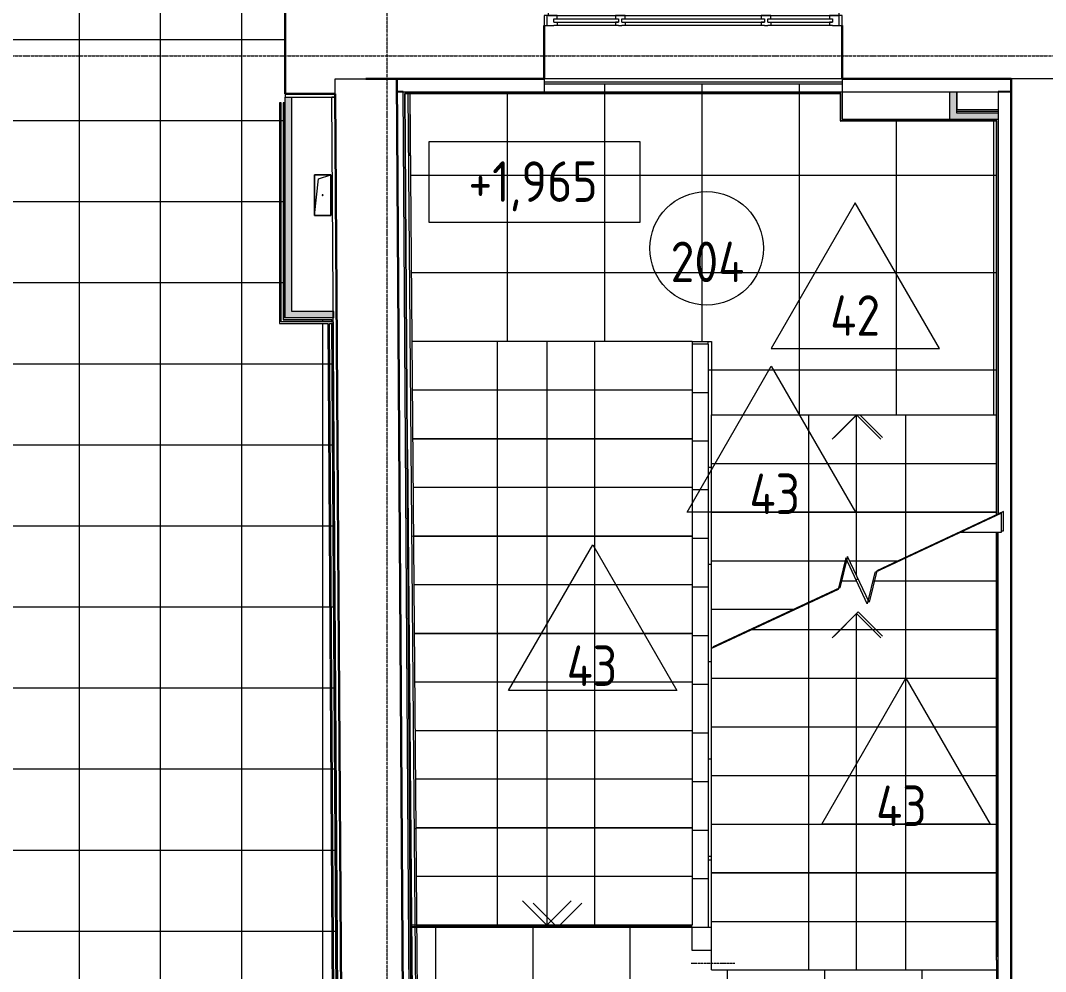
# Model space of a CAD drawing. Header units: millimetres. Extents: x -10915 to 60194, y -32941 to 46712.
# Drawn here: x 738 to 7061, y 14596 to 20463 of the extents above; entities that cross this region are included whole.
import ezdxf

# ---------------------------------------------------------------- set-up
doc = ezdxf.new("R2010")
doc.units = ezdxf.units.MM
doc.linetypes.add('ADSK_Линия сетки', pattern=[25, 20, -2.5, 0, -2.5])
doc.linetypes.add('ADSK_Штрихпунктирная 2 точки_ш15 п1_5 п1_5 п1_5', pattern=[19.5, 15, -1.5, 0, -1.5, 0, -1.5])
for name, color, linetype, lineweight in [('_ Окна', 7, 'Continuous', 9), ('Аннотация', 7, 'Continuous', 9), ('Лестницы', 7, 'Continuous', 9), ('Марки', 7, 'Continuous', 20), ('Марки помещений', 7, 'Continuous', 20), ('Обобщенные модели', 7, 'Continuous', 18), ('Окна', 7, 'Continuous', 9), ('Оси', 7, 'Continuous', 9), ('Отметки', 7, 'Continuous', 9), ('Перекрытие', 7, 'Continuous', 18), ('Перекрытие штриховка', 7, 'Continuous', 18), ('Стены внутренние', 7, 'Continuous', 18), ('Стены наружные', 7, 'Continuous', 18), ('Стены несущие', 7, 'Continuous', 30), ('Стены отделка', 7, 'Continuous', 30), ('Стены штриховка', 7, 'Continuous', 9), ('Стрелки вверх', 7, 'Continuous', 18)]:
    doc.layers.add(name, color=color, linetype=linetype, lineweight=lineweight)
doc.layers.add('Линии', color=7, linetype='Continuous', lineweight=9, true_color=0x00a600)
doc.styles.add('GOST Common_1', font='GOST_Common.ttf', dxfattribs={"width": 0.9, "height": 250})
doc.styles.add('GOST Common_2', font='GOST_Common.ttf', dxfattribs={"width": 0.9, "height": 250})
pattern_1 = [(180, (5000, 14605.24), (-7e-14, -600), []), (270, (5000, 14605.24), (600, 4e-14), [])]
pattern_2 = [(0, (4880.8, 18481.54), (0, 600), []), (90, (4880.8, 18481.54), (-600, 4e-14), [])]
pattern_3 = [(180, (5000, 14430.24), (-7e-14, -600), []), (270, (5000, 14430.24), (600, 4e-14), [])]

# ---------------------------------------------------------------- blocks, each defined once
blk = doc.blocks.new('окно трехпол с фрамугой - 1840х2380 и 2390 _h___нов_ ОК-38-4571214-План полов 2-го этажа')
at = {"layer": '_ Окна', "lineweight": 18}
for p, q in [((-840, 135), (-920, 135)), ((-920, 135), (-920, 75)), ((-840, 115), (-840, 135)), ((-420, 135), (-480, 135)), ((-480, 135), (-480, 115)), ((-420, 115), (-420, 135)), ((480, 135), (420, 135)), ((420, 135), (420, 115)), ((480, 115), (480, 135)), ((840, 135), (840, 115)), ((920, 135), (840, 135)), ((920, 75), (920, 135)), ((-920, 75), (-860, 75)), ((-860, 95), (-860, 115)), ((-860, 115), (-840, 115)), ((-860, 95), (-840, 95)), ((-840, 75), (-860, 75)), ((-840, 95), (-840, 75)), ((-480, 115), (-460, 115)), ((-480, 95), (-480, 75)), ((-460, 95), (-480, 95)), ((-460, 75), (-480, 75)), ((-460, 115), (-460, 95)), ((-460, 75), (-440, 75)), ((-440, 95), (-440, 115)), ((-440, 115), (-420, 115)), ((-440, 95), (-420, 95)), ((-420, 75), (-440, 75)), ((-420, 95), (-420, 75)), ((420, 115), (440, 115)), ((420, 95), (420, 75)), ((440, 95), (420, 95)), ((440, 75), (420, 75)), ((440, 115), (440, 95)), ((440, 75), (460, 75)), ((460, 95), (460, 115)), ((460, 115), (480, 115)), ((460, 95), (480, 95)), ((480, 75), (460, 75)), ((480, 95), (480, 75)), ((840, 115), (860, 115)), ((840, 95), (840, 75)), ((860, 95), (840, 95)), ((860, 75), (840, 75)), ((860, 115), (860, 95)), ((860, 75), (920, 75))]:
    blk.add_line(p, q, dxfattribs=at)
at = {"layer": '_ Окна'}
for p, q in [((-900, 75), (-900, 135)), ((900, 75), (900, 135)), ((-860, 95), (-460, 95)), ((-840, 115), (-480, 115)), ((-440, 95), (440, 95)), ((-420, 115), (420, 115)), ((460, 95), (860, 95)), ((480, 115), (840, 115))]:
    blk.add_line(p, q, dxfattribs=at)
at = {"layer": 'Окна'}
for p, q in [((900, 475), (-895, 475)), ((-895, 475), (-895, 135)), ((900, 135), (900, 475)), ((-895, 135), (900, 135)), ((-480, 75), (-840, 75)), ((420, 75), (-420, 75)), ((840, 75), (480, 75))]:
    blk.add_line(p, q, dxfattribs=at)
blk = doc.blocks.new('GM_Отверстие прямоугольное _в плите_ - Отверстие-3906246-План полов 2-го этажа')
at = {"layer": 'Обобщенные модели'}
for p, q in [((-50, -125), (-50, 125)), ((-50, 125), (50, 125)), ((50, 125), (-50, 125)), ((-50, 125), (-50, -125)), ((-50, -125), (-25, 100)), ((-25, 100), (50, 125)), ((50, 125), (50, -125)), ((50, -125), (50, 125)), ((50, -125), (-50, -125)), ((-50, -125), (50, -125))]:
    blk.add_line(p, q, dxfattribs=at)
for start, end in [(360, 180), (180, 360), (60, 165), (300, 360), (195, 270)]:
    blk.add_arc((0, 0), 2.5, start, end, dxfattribs=at)
blk = doc.blocks.new('ADSK_Марка_Помещение_ОдноЗначение - Номер-159740-План полов 2-го этажа')
at = {"layer": 'Марки помещений'}
blk.add_circle((0, 0), 3.5, dxfattribs=at)
blk = doc.blocks.new('ADSK_Марка_ПерекрытиеПол - Экземпляр_Отделка пола-158379-План полов 2-го этажа')
at = {"layer": 'Марки', "color": 1, "true_color": 0xff0000}
for p, q in [((0, 9), (-5.196, 0)), ((5.196, 0), (0, 9)), ((-5.196, 0), (5.196, 0))]:
    blk.add_line(p, q, dxfattribs=at)
blk = doc.blocks.new('Высотные отметки - Рамка-12095-План полов 2-го этажа')
at = {"layer": 'Аннотация', "lineweight": 20}
for p, q in [((-6.5, 0), (-6.5, 5)), ((-6.5, 5), (6.5, 5)), ((6.5, 5), (6.5, 0)), ((6.5, 0), (-6.5, 0))]:
    blk.add_line(p, q, dxfattribs=at)

msp = doc.modelspace()

# ---------------------------------------------------------------- hatches: boundary and pattern name
at = {"layer": 'Лестницы', "true_color": 0x787878}
h = msp.add_hatch(dxfattribs=at)
h.set_pattern_fill('FP_36', color=8, style=0, pattern_type=2)
h.set_pattern_definition(pattern_2)
h.paths.add_polyline_path([(4880.798, 18181.542), (4880.798, 18481.542), (3152.188, 18481.542), (3154.708, 18181.542), (4766.046, 18181.542)])
h = msp.add_hatch(dxfattribs=at)
h.set_pattern_fill('FP_36', color=8, style=0, pattern_type=2)
h.set_pattern_definition(pattern_2)
h.paths.add_polyline_path([(4880.798, 17881.542), (4880.798, 18181.542), (3154.708, 18181.542), (3157.227, 17881.542), (4598.326, 17881.542)])
h = msp.add_hatch(dxfattribs=at)
h.set_pattern_fill('FP_37', color=8, style=0, pattern_type=2)
h.set_pattern_definition(pattern_3)
h.paths.add_polyline_path([(5011.411, 17730.239), (6758, 17730.239), (6758, 18030.239), (5000, 18030.239), (5000, 17730.239)])
h = msp.add_hatch(dxfattribs=at)
h.set_pattern_fill('FP_36', color=8, style=0, pattern_type=2)
h.set_pattern_definition(pattern_2)
h.paths.add_polyline_path([(3189.04, 17581.542), (4880.798, 17581.542), (4880.798, 17881.542), (3157.227, 17881.542), (3159.746, 17581.542), (3177.43, 17581.542)])
h = msp.add_hatch(dxfattribs=at)
h.set_pattern_fill('FP_37', color=8, style=0, pattern_type=2)
h.set_pattern_definition(pattern_3)
h.paths.add_polyline_path([(6694.74, 17430.239), (6758, 17430.239), (6758, 17730.239), (5000, 17730.239), (5000, 17430.239), (6652.132, 17430.239)])
h = msp.add_hatch(dxfattribs=at)
h.set_pattern_fill('FP_36', color=8, style=0, pattern_type=2)
h.set_pattern_definition(pattern_2)
h.paths.add_polyline_path([(4880.798, 17281.542), (4880.798, 17581.542), (3159.746, 17581.542), (3162.275, 17281.542), (4262.887, 17281.542)])
h = msp.add_hatch(dxfattribs=at)
h.set_pattern_fill('FP_37', color=8, style=0, pattern_type=2)
h.set_pattern_definition(pattern_3)
h.paths.add_polyline_path([(5605.248, 17130.239), (5824.929, 17130.239), (5828.966, 17146.85), (5834.869, 17134.19), (5840.376, 17156.85), (5852.785, 17130.239), (6153.029, 17130.239), (6758, 17412.342), (6758, 17430.239), (5000, 17430.239), (5000, 17130.239), (5263.058, 17130.239)])
h = msp.add_hatch(dxfattribs=at)
h.set_pattern_fill('FP_35', color=8, style=0, pattern_type=2)
h.set_pattern_definition(pattern_1)
h.paths.add_polyline_path([(6652.132, 17305.239), (6790, 17305.239), (6790, 17422.585), (6538.352, 17305.239), (6558.151, 17305.239)])
h = msp.add_hatch(dxfattribs=at)
h.set_pattern_fill('FP_36', color=8, style=0, pattern_type=2)
h.set_pattern_definition(pattern_2)
h.paths.add_polyline_path([(4880.798, 16981.542), (4880.798, 17281.542), (3162.275, 17280.439), (3164.784, 16981.542), (4095.168, 16981.542)])
h = msp.add_hatch(dxfattribs=at)
h.set_pattern_fill('FP_35', color=8, style=0, pattern_type=2)
h.set_pattern_definition(pattern_1)
h.paths.add_polyline_path([(6033.345, 17005.239), (6758, 17005.239), (6758, 17305.239), (6538.352, 17305.239), (6008.288, 17058.067), (5995.45, 17005.239), (6004.43, 17005.239)])
h.paths.add_polyline_path([(5794.55, 17005.239), (5895, 17005.239), (5828.966, 17146.85), (5796.98, 17015.239)])
h = msp.add_hatch(dxfattribs=at)
h.set_pattern_fill('FP_37', color=8, style=0, pattern_type=2)
h.set_pattern_definition(pattern_3)
h.paths.add_polyline_path([(5509.677, 16830.239), (5782.994, 16957.689), (5824.929, 17130.239), (5000, 17130.239), (5000, 16830.239), (5263.058, 16830.239)])
h.paths.add_polyline_path([(5966.541, 16886.289), (6008.288, 17058.067), (6018.416, 17062.789), (6019.699, 17068.067), (6153.029, 17130.239), (5852.785, 17130.239), (5961.034, 16898.099)])
h = msp.add_hatch(dxfattribs=at)
h.set_pattern_fill('FP_36', color=8, style=0, pattern_type=2)
h.set_pattern_definition(pattern_2)
h.paths.add_polyline_path([(4880.798, 16681.542), (4880.798, 16981.542), (3164.784, 16981.542), (3167.304, 16681.542), (3927.448, 16681.542)])
h = msp.add_hatch(dxfattribs=at)
h.set_pattern_fill('FP_35', color=8, style=0, pattern_type=2)
h.set_pattern_definition(pattern_1)
h.paths.add_polyline_path([(6747.226, 16705.239), (6758, 16705.239), (6758, 17005.239), (5995.45, 17005.239), (5961.034, 16863.629), (5895, 17005.239), (5794.55, 17005.239), (5781.712, 16952.412), (5251.648, 16705.239), (6652.132, 16705.239)])
h = msp.add_hatch(dxfattribs=at)
h.set_pattern_fill('FP_37', color=8, style=0, pattern_type=2)
h.set_pattern_definition(pattern_3)
h.paths.add_polyline_path([(5000, 16587.894), (5011.411, 16593.215), (5011.411, 16597.894), (5509.677, 16830.239), (5000, 16830.239), (5000, 16592.573)])
h = msp.add_hatch(dxfattribs=at)
h.set_pattern_fill('FP_35', color=8, style=0, pattern_type=2)
h.set_pattern_definition(pattern_1)
h.paths.add_polyline_path([(6758, 16405.239), (6758, 16705.239), (5251.648, 16705.239), (5000, 16587.894), (5000, 16405.239), (6652.132, 16405.239)])
h = msp.add_hatch(dxfattribs=at)
h.set_pattern_fill('FP_36', color=8, style=0, pattern_type=2)
h.set_pattern_definition(pattern_2)
h.paths.add_polyline_path([(4880.798, 16381.542), (4880.798, 16681.542), (3167.304, 16681.542), (3169.823, 16381.542), (3759.729, 16381.542)])
h = msp.add_hatch(dxfattribs=at)
h.set_pattern_fill('FP_36', color=8, style=0, pattern_type=2)
h.set_pattern_definition(pattern_2)
h.paths.add_polyline_path([(3172.342, 16081.542), (4880.798, 16081.542), (4880.798, 16381.542), (3169.823, 16381.542), (3172.232, 16094.649)])
h = msp.add_hatch(dxfattribs=at)
h.set_pattern_fill('FP_35', color=8, style=0, pattern_type=2)
h.set_pattern_definition(pattern_1)
h.paths.add_polyline_path([(6678.14, 16105.239), (6758, 16105.239), (6758, 16405.239), (5000, 16405.239), (5000, 16105.239), (6652.132, 16105.239)])
h = msp.add_hatch(dxfattribs=at)
h.set_pattern_fill('FP_36', color=8, style=0, pattern_type=2)
h.set_pattern_definition(pattern_2)
h.paths.add_polyline_path([(4880.798, 15781.542), (4880.798, 16081.542), (3172.342, 16081.542), (3174.861, 15781.542), (3511.479, 15781.542)])
h = msp.add_hatch(dxfattribs=at)
h.set_pattern_fill('FP_35', color=8, style=0, pattern_type=2)
h.set_pattern_definition(pattern_1)
h.paths.add_polyline_path([(6652.132, 15805.239), (6758, 15805.239), (6758, 16105.239), (5000, 16105.239), (5000, 15805.239), (5605.248, 15805.239)])
h = msp.add_hatch(dxfattribs=at)
h.set_pattern_fill('FP_36', color=8, style=0, pattern_type=2)
h.set_pattern_definition(pattern_2)
h.paths.add_polyline_path([(3511.479, 15481.542), (4880.798, 15481.542), (4880.798, 15781.542), (3174.861, 15781.542), (3177.43, 15481.542), (3256.57, 15481.542)])
h = msp.add_hatch(dxfattribs=at)
h.set_pattern_fill('FP_35', color=8, style=0, pattern_type=2)
h.set_pattern_definition(pattern_1)
h.paths.add_polyline_path([(6758, 15505.239), (6758, 15805.239), (5000, 15805.239), (5000, 15505.239), (6652.132, 15505.239)])
h = msp.add_hatch(dxfattribs=at)
h.set_pattern_fill('FP_35', color=8, style=0, pattern_type=2)
h.set_pattern_definition(pattern_1)
h.paths.add_polyline_path([(6652.132, 15205.239), (6758, 15205.239), (6758, 15505.239), (5000, 15505.239), (5000, 15205.239), (5605.248, 15205.239)])
h = msp.add_hatch(dxfattribs=at)
h.set_pattern_fill('FP_36', color=8, style=0, pattern_type=2)
h.set_pattern_definition(pattern_2)
h.paths.add_polyline_path([(3200.706, 15181.542), (4880.798, 15181.542), (4880.798, 15481.542), (3177.38, 15481.542), (3179.9, 15181.542), (3189.04, 15181.542)])
h = msp.add_hatch(dxfattribs=at)
h.set_pattern_fill('FP_36', color=8, style=0, pattern_type=2)
h.set_pattern_definition(pattern_2)
h.paths.add_polyline_path([(4880.798, 14881.542), (4880.798, 15181.542), (3179.9, 15181.542), (3182.419, 14881.542), (3511.479, 14881.542)])
h = msp.add_hatch(dxfattribs=at)
h.set_pattern_fill('FP_35', color=8, style=0, pattern_type=2)
h.set_pattern_definition(pattern_1)
h.paths.add_polyline_path([(6652.132, 14905.239), (6758, 14905.239), (6758, 15205.239), (5000, 15205.239), (5000, 14905.239), (5605.248, 14905.239)])
h = msp.add_hatch(dxfattribs=at)
h.set_pattern_fill('FP_35', color=8, style=0, pattern_type=2)
h.set_pattern_definition(pattern_1)
h.paths.add_polyline_path([(6758, 14605.239), (6758, 14905.239), (5000, 14905.239), (5000, 14605.239), (6652.132, 14605.239)])
at = {"layer": 'Перекрытие штриховка', "lineweight": 9, "true_color": 0x787878}
h = msp.add_hatch(dxfattribs=at)
h.set_pattern_fill('FP_29', color=8, style=0, pattern_type=2)
h.set_pattern_definition([(270, (11602.2, 23845), (500, 3e-14), []), (0, (11602.2, 23845), (0, 500), [])])
h.paths.add_polyline_path([(2656.455, 18616), (2658.455, 18616), (2658.403, 18617.961), (2656.54, 18616.085)])
h.paths.add_polyline_path([(74.9, 19978), (72.879, 19980), (73.139, 19978)])
h.paths.add_polyline_path([(167.905, 12283.783), (111.036, 17753.025), (121.038, 17752.869), (177.905, 12283.783), (2674.737, 12283.783), (2633.605, 18593), (2336.299, 18593), (2336.299, 19955), (2346.299, 19955), (2346.299, 18603), (2656.54, 18603), (2656.455, 18616), (2361.299, 18616), (2361.299, 18618), (2359.299, 18618), (2359.299, 19955), (2371.299, 19955), (2371.299, 20612), (2757.261, 20612), (2757.246, 20615), (2605.402, 20615), (2605.402, 20612.525), (2593.402, 20612.525), (2593.402, 20615), (2371.299, 20615), (2371.299, 20625), (2593.402, 20625), (2593.402, 23461.482), (2497.87, 23461.497), (2497.87, 23463.482), (2495.87, 23463.482), (2496.823, 25728.4), (2497.87, 25728.4), (2497.881, 25730.4), (2593.402, 25730.4), (2593.402, 31451.28), (2497.872, 31451.28), (2497.87, 31453.28), (2495.87, 31453.28), (2495.87, 33778.306), (2497.87, 33778.306), (2497.87, 33780.306), (2690.328, 33780.306), (2680.362, 35740.947), (2487.87, 35740.947), (2487.87, 36368.493), (1700, 36368.493), (1700, 36378.493), (2487.87, 36378.493), (2487.87, 36391.493), (1700, 36391.493), (1700, 36443.493), (1614.608, 36443.493), (1617.206, 36438.993), (807.472, 35971.493), (802.972, 35979.287), (793.749, 35975.261), (768.312, 36019.32), (759.652, 36014.32), (755.152, 36022.115), (1485, 36443.493), (515, 36443.493), (690.592, 36342.115), (686.092, 36334.32), (694.752, 36329.32), (668.752, 36284.287), (677.413, 36279.287), (672.913, 36271.493), (382.794, 36438.993), (385.392, 36443.493), (300, 36443.493), (300, 36391.493), (101.477, 36391.493), (101.546, 36378.493), (300, 36378.493), (300, 36368.493), (101.546, 36368.493), (105.123, 35171.372), (95.123, 35171.342), (91.471, 36391.492), (78.477, 36391.493), (82.123, 35171.303), (50.123, 35171.207), (50.379, 35085.815), (54.871, 35088.427), (524.788, 34280.094), (517.008, 34275.571), (522.033, 34266.925), (477.078, 34240.791), (482.104, 34232.146), (474.323, 34227.622), (50.766, 34956.208), (53.664, 33986.213), (154.518, 34162.107), (162.325, 34157.63), (167.299, 34166.306), (212.41, 34140.44), (217.384, 34149.115), (225.192, 34144.639), (58.56, 33854.021), (54.052, 33856.606), (54.307, 33771.214), (86.307, 33771.273), (105.647, 27299.338), (73.647, 27299.243), (73.902, 27213.851), (78.394, 27216.462), (548.312, 26408.129), (540.531, 26403.606), (544.585, 26394.395), (500.602, 26368.826), (505.628, 26360.181), (497.847, 26355.657), (74.289, 27084.244), (77.188, 26114.248), (178.041, 26290.142), (185.849, 26285.666), (190.823, 26294.341), (235.934, 26268.475), (240.908, 26277.151), (248.715, 26272.674), (82.083, 25982.056), (77.575, 25984.641), (77.831, 25899.249), (109.831, 25899.309), (125.636, 20612), (138.631, 20612), (123.636, 25899.386), (132.831, 25899.338), (148.622, 20625), (342.111, 20625), (342.111, 20615), (148.623, 20614.683), (148.666, 20612), (342.111, 20612), (342.111, 19978), (74.9, 19978), (75.139, 19965), (342.111, 19965), (342.111, 19955), (98.14, 19955), (106.479, 19153.054), (96.48, 19152.95), (88.14, 19955), (75.139, 19955), (83.48, 19152.815), (51.482, 19152.482), (52.37, 19067.094), (56.843, 19069.739), (532.736, 18264.91), (524.989, 18260.329), (530.079, 18251.721), (485.319, 18225.254), (490.408, 18216.646), (482.661, 18212.066), (53.717, 18937.493), (63.803, 17967.546), (163.35, 18144.183), (171.19, 18139.764), (176.1, 18148.476), (221.401, 18122.945), (226.311, 18131.657), (234.152, 18127.238), (69.677, 17835.394), (65.15, 17837.945), (66.038, 17752.558), (98.037, 17752.869), (154.904, 12283.783), (159.16, 12283.783)])
h.paths.add_polyline_path([(2685.031, 12283.783), (2697.738, 12283.783), (2656.54, 18593), (2643.607, 18592.652), (2684.738, 12283.783)])
h.paths.add_polyline_path([(65.071, 17845.552), (66.746, 17848.525), (65.04, 17848.525)])
h.paths.add_polyline_path([(52.49, 19055.548), (54.185, 19056.55), (52.449, 19059.487), (52.479, 19056.55)])
h.paths.add_polyline_path([(113.696, 20580), (120, 20580), (120, 20600), (113.666, 20600), (113.696, 20590.021), (93.696, 20589.961), (93.726, 20580), (109.568, 20580)])
h.paths.add_polyline_path([(125.636, 20610), (125.63, 20612), (123.666, 20610), (125.63, 20610)])
h.paths.add_polyline_path([(2733.739, 20625), (2757.195, 20625), (2742.747, 23461.482), (2605.402, 23461.482), (2605.402, 20625), (2731.173, 20625)])
h.paths.add_polyline_path([(2742.747, 23467.452), (2754.747, 23467.513), (2754.715, 23473.482), (2742.716, 23473.482), (2742.747, 23467.513)])
h.paths.add_polyline_path([(2743.306, 25718.4), (2743.275, 25724.431), (2731.275, 25724.37), (2731.306, 25718.4), (2743.299, 25718.4)])
h.paths.add_polyline_path([(2722.455, 25730.4), (2731.245, 25730.4), (2702.114, 31451.28), (2605.402, 31451.28), (2605.402, 25730.4)])
h.paths.add_polyline_path([(77.553, 25992.248), (79.25, 25995.208), (77.544, 25995.208)])
h.paths.add_polyline_path([(73.937, 27202.304), (75.64, 27203.294), (73.925, 27206.243), (73.934, 27203.294)])
h.paths.add_polyline_path([(118.647, 27299.377), (99.307, 33771.348), (109.307, 33771.303), (128.647, 27299.407)])
h.paths.add_polyline_path([(2702.114, 31461.539), (2704.108, 31462.674), (2704.105, 31463.28), (2702.106, 31463.007)])
h.paths.add_polyline_path([(54.029, 33864.213), (55.726, 33867.173), (54.02, 33867.173)])
h.paths.add_polyline_path([(50.413, 35074.269), (52.116, 35075.258), (50.401, 35078.208), (50.41, 35075.258)])
h.paths.add_polyline_path([(2680.159, 35780.947), (2677.122, 36368.493), (2527.87, 36368.493), (2527.87, 35780.947), (2679.172, 35780.947)])
h.paths.add_polyline_path([(2527.87, 36378.493), (2677.122, 36378.493), (2677.055, 36391.493), (2527.87, 36391.493)])
h.paths.add_polyline_path([(78.477, 36391.493), (78.441, 36393.493), (77.343, 36392.623), (78.471, 36391.499)])
h.paths.add_polyline_path([(2677.122, 36391.493), (2679.055, 36391.493), (2679.045, 36393.493), (2677.096, 36391.493)])
h.paths.add_polyline_path([(1604.046, 36441.787), (1607, 36443.493), (1603.061, 36443.493)])
h.paths.add_polyline_path([(395.954, 36441.787), (395.954, 36443.493), (393, 36443.493)])
h = msp.add_hatch(dxfattribs=at)
h.set_pattern_fill('FP_34', color=8, style=0, pattern_type=2)
h.set_pattern_definition([(0, (4942.17, 13507.6), (0, 600), []), (90, (4942.17, 13507.6), (-600, 4e-14), [])])
h.paths.add_polyline_path([(6274.511, 18030.239), (6758, 18030.239), (6758, 19841.025), (5797.707, 19841.025), (5797.707, 19843.025), (5795.707, 19843.025), (5795.707, 20010.525), (3139.349, 20010.525), (3152.188, 18481.542), (5000, 18481.542), (5000, 18030.239), (5807.707, 18030.239)])
h.paths.add_polyline_path([(6758, 19841.025), (6760, 19843.025), (6758, 19843.025)])
h.paths.add_polyline_path([(5795.707, 20010.525), (5797.707, 20010.525), (5797.707, 20012.525)])
h.paths.add_polyline_path([(5807.707, 20022.525), (5807.707, 20070.525), (3967.707, 20070.525), (3967.707, 20022.525), (5797.707, 20022.525)])
h = msp.add_hatch(dxfattribs=at)
h.set_pattern_fill('FP_38', color=8, style=0, pattern_type=2)
h.set_pattern_definition([(0, (4919.25, 13507.6), (0, 600), []), (90, (4919.25, 13507.6), (-600, 4e-14), [])])
h.paths.add_polyline_path([(5000, 15285.598), (5000, 18481.542), (4980.798, 18481.542), (4980.798, 15285.598)])
h = msp.add_hatch(dxfattribs=at)
h.set_pattern_fill('FP_33', color=8, style=0, pattern_type=2)
h.set_pattern_definition([(0, (5099.56, 11453.7), (0, 600), []), (90, (5099.56, 11453.7), (-600, 4e-14), [])])
h.paths.add_polyline_path([(5051.142, 12283.783), (5835.63, 12283.783), (5835.63, 12353.783), (5825.63, 12353.783), (5825.63, 12403.783), (5835.63, 12403.783), (5835.63, 12435.783), (6308, 12435.783), (6308, 12773.783), (6310, 12773.783), (6310, 12775.783), (6758, 12775.783), (6758, 14605.239), (5000, 14605.239), (5000, 14725.239), (4880.798, 14725.239), (4880.798, 14871.542), (3170.502, 14871.542), (3170.556, 14865.198), (3144.959, 14866.542), (3147.283, 14641.449), (3152.65, 14615.764), (3168.604, 12715.783), (3643.516, 12715.783), (3644.253, 12713.783), (3645.516, 12713.783), (3645.516, 12435.783), (4135.63, 12435.783), (4135.63, 12403.783), (4145.63, 12403.783), (4145.63, 12353.783), (4135.63, 12353.783), (4135.63, 12283.783), (4938.531, 12283.783)])
h.paths.add_polyline_path([(6308, 12423.783), (6320, 12423.783), (6320, 12435.783), (6308, 12435.783), (6308, 12433.383)])
h.paths.add_polyline_path([(3643.516, 12433.783), (3645.516, 12435.783), (3643.516, 12435.783)])
at = {"layer": 'Стены внутренние'}
for points in [[(2371.299, 18628), (2411.299, 18628), (2411.299, 19988), (2371.299, 19988), (2371.299, 19430.428)], [(6511.411, 19893.025), (6511.411, 20022.525), (6471.411, 20022.525), (6471.411, 19893.025)], [(6770, 19853.025), (6770, 19893.025), (6471.411, 19893.025), (6471.411, 19853.025), (6760, 19853.025)], [(2551.854, 18628), (2668.377, 18628), (2668.117, 18668), (2411.299, 18668), (2411.299, 18628), (2464.595, 18628)]]:
    msp.add_hatch(color=256, dxfattribs=at).paths.add_polyline_path(points)

# ---------------------------------------------------------------- linework, layer by layer
at = {"layer": 'Лестницы'}
for p, q in [((4880.798, 18481.542), (3152.188, 18481.542)), ((4880.798, 18481.542), (3152.188, 18481.542)), ((4880.798, 18481.542), (4880.798, 18181.542)), ((4980.798, 18466.542), (4880.798, 18466.542)), ((4980.798, 18466.542), (4880.798, 18466.542)), ((4980.798, 18466.542), (4980.798, 18481.542)), ((4980.798, 18466.542), (4980.798, 18166.542)), ((4880.798, 18181.542), (3154.708, 18181.542)), ((4880.798, 18181.542), (3154.708, 18181.542)), ((4880.798, 18181.542), (4880.798, 17881.542)), ((4980.798, 18166.542), (4880.798, 18166.542)), ((4980.798, 18166.542), (4880.798, 18166.542)), ((4980.798, 18166.542), (4980.798, 17866.542)), ((5000, 18030.239), (6758, 18030.239)), ((5000, 17730.239), (5000, 18030.239)), ((4880.798, 17881.542), (3157.227, 17881.542)), ((4880.798, 17881.542), (3157.227, 17881.542)), ((4880.798, 17881.542), (4880.798, 17581.542)), ((4980.798, 17866.542), (4880.798, 17866.542)), ((4980.798, 17866.542), (4880.798, 17866.542)), ((4980.798, 17866.542), (4980.798, 17566.542)), ((5000, 17430.239), (5000, 17730.239)), ((5000, 17730.239), (6758, 17730.239)), ((5000, 17730.239), (6758, 17730.239)), ((4880.798, 17581.542), (3159.746, 17581.542)), ((4880.798, 17581.542), (3159.746, 17581.542)), ((4880.798, 17581.542), (4880.798, 17281.542)), ((4980.798, 17566.542), (4880.798, 17566.542)), ((4980.798, 17566.542), (4880.798, 17566.542)), ((4980.798, 17566.542), (4980.798, 17266.542)), ((5000, 17130.239), (5000, 17430.239)), ((5000, 17430.239), (6758, 17430.239)), ((5000, 17430.239), (6758, 17430.239)), ((6790, 17422.585), (6008.288, 17058.067)), ((6801.411, 17432.585), (6019.699, 17068.067)), ((6790, 17305.239), (6790, 17422.585)), ((6801.411, 17315.239), (6801.411, 17432.585)), ((4880.798, 17281.542), (3162.265, 17281.542)), ((4880.798, 17281.542), (3162.265, 17281.542)), ((4880.798, 17281.542), (4880.798, 16981.542)), ((4980.798, 17266.542), (4880.798, 17266.542)), ((4980.798, 17266.542), (4880.798, 17266.542)), ((4980.798, 17266.542), (4980.798, 16966.542)), ((6538.352, 17305.239), (6790, 17305.239)), ((6538.352, 17305.239), (6790, 17305.239)), ((6549.763, 17315.239), (6559.797, 17315.239)), ((6549.763, 17315.239), (6559.797, 17315.239)), ((6790, 17315.239), (6801.411, 17315.239)), ((6790, 17315.239), (6801.411, 17315.239)), ((5828.966, 17146.85), (5781.712, 16952.412)), ((5840.376, 17156.85), (5793.122, 16962.412)), ((5961.034, 16863.629), (5828.966, 17146.85)), ((5972.445, 16873.629), (5840.376, 17156.85)), ((5000, 16830.239), (5000, 17130.239)), ((5000, 17130.239), (5824.929, 17130.239)), ((5000, 17130.239), (5824.929, 17130.239)), ((5852.785, 17130.239), (6153.029, 17130.239)), ((5852.785, 17130.239), (6153.029, 17130.239)), ((5890.337, 17015.239), (5906.411, 17015.239)), ((5890.337, 17015.239), (5906.411, 17015.239)), ((6008.288, 17058.067), (5961.034, 16863.629)), ((6019.699, 17068.067), (5972.445, 16873.629)), ((4880.798, 16981.542), (3164.784, 16981.542)), ((4880.798, 16981.542), (3164.784, 16981.542)), ((4880.798, 16981.542), (4880.798, 16681.542)), ((4980.798, 16966.542), (4880.798, 16966.542)), ((4980.798, 16966.542), (4880.798, 16966.542)), ((4980.798, 16966.542), (4980.798, 16666.542)), ((5781.712, 16952.412), (5000, 16587.894)), ((5793.122, 16962.412), (5011.411, 16597.894)), ((5794.55, 17005.239), (5895, 17005.239)), ((5794.55, 17005.239), (5895, 17005.239)), ((5995.45, 17005.239), (6758, 17005.239)), ((5995.45, 17005.239), (6758, 17005.239)), ((5000, 16587.894), (5000, 16830.239)), ((5000, 16830.239), (5509.677, 16830.239)), ((5000, 16830.239), (5509.677, 16830.239)), ((5251.648, 16705.239), (6758, 16705.239)), ((5251.648, 16705.239), (6758, 16705.239)), ((5263.058, 16715.239), (5273.093, 16715.239)), ((5263.058, 16715.239), (5273.093, 16715.239)), ((4880.798, 16681.542), (3167.304, 16681.542)), ((4880.798, 16681.542), (3167.304, 16681.542)), ((4880.798, 16681.542), (4880.798, 16381.542)), ((4980.798, 16666.542), (4880.798, 16666.542)), ((4980.798, 16666.542), (4880.798, 16666.542)), ((4980.798, 16666.542), (4980.798, 16366.542)), ((5000, 16405.239), (5000, 16587.894)), ((5011.411, 16593.215), (5011.411, 16597.894)), ((4880.798, 16381.542), (3169.823, 16381.542)), ((4880.798, 16381.542), (3169.823, 16381.542)), ((4880.798, 16381.542), (4880.798, 16081.542)), ((5000, 16105.239), (5000, 16405.239)), ((5000, 16405.239), (6758, 16405.239)), ((5000, 16405.239), (6758, 16405.239)), ((4980.798, 16366.542), (4880.798, 16366.542)), ((4980.798, 16366.542), (4880.798, 16366.542)), ((4980.798, 16366.542), (4980.798, 16066.542)), ((4880.798, 16081.542), (3172.342, 16081.542)), ((4880.798, 16081.542), (3172.342, 16081.542)), ((4880.798, 16081.542), (4880.798, 15781.542)), ((4980.798, 16066.542), (4880.798, 16066.542)), ((4980.798, 16066.542), (4880.798, 16066.542)), ((4980.798, 16066.542), (4980.798, 15766.542)), ((5000, 15805.239), (5000, 16105.239)), ((5000, 16105.239), (6758, 16105.239)), ((5000, 16105.239), (6758, 16105.239)), ((4880.798, 15781.542), (3174.861, 15781.542)), ((4880.798, 15781.542), (3174.861, 15781.542)), ((4880.798, 15781.542), (4880.798, 15481.542)), ((4980.798, 15766.542), (4880.798, 15766.542)), ((4980.798, 15766.542), (4880.798, 15766.542)), ((4980.798, 15766.542), (4980.798, 15466.542)), ((5000, 15505.239), (5000, 15805.239)), ((5000, 15805.239), (6758, 15805.239)), ((5000, 15805.239), (6758, 15805.239)), ((5000, 15205.239), (5000, 15505.239)), ((5000, 15505.239), (6758, 15505.239)), ((5000, 15505.239), (6758, 15505.239)), ((4880.798, 15481.542), (3177.38, 15481.542)), ((4880.798, 15481.542), (3177.38, 15481.542)), ((4880.798, 15481.542), (4880.798, 15181.542)), ((4980.798, 15466.542), (4880.798, 15466.542)), ((4980.798, 15466.542), (4880.798, 15466.542)), ((4980.798, 15466.542), (4980.798, 15166.542)), ((4880.798, 15181.542), (3179.9, 15181.542)), ((4880.798, 15181.542), (3179.9, 15181.542)), ((4880.798, 15181.542), (4880.798, 14881.542)), ((5000, 14905.239), (5000, 15205.239)), ((5000, 15205.239), (6758, 15205.239)), ((5000, 15205.239), (6758, 15205.239)), ((4980.798, 15166.542), (4880.798, 15166.542)), ((4980.798, 15166.542), (4880.798, 15166.542)), ((4980.798, 15166.542), (4980.798, 14866.542)), ((4880.798, 14881.542), (3144.862, 14881.542)), ((4980.798, 14866.542), (3144.959, 14866.542)), ((5000, 14605.239), (5000, 14905.239)), ((5000, 14905.239), (6758, 14905.239)), ((5000, 14905.239), (6758, 14905.239)), ((5000, 14605.239), (6758, 14605.239)), ((5000, 14605.239), (6758, 14605.239))]:
    msp.add_line(p, q, dxfattribs=at)
at = {"layer": 'Линии', "color": 1, "true_color": 0xff0000}
for p, q in [((4849.85, 17430.239), (5369.465, 18330.239)), ((5369.465, 18330.239), (5889.08, 17430.239)), ((5889.08, 17430.239), (4849.85, 17430.239)), ((3748.432, 16328.821), (4268.047, 17228.821)), ((4268.047, 17228.821), (4787.662, 16328.821)), ((5680.385, 15505.239), (6200, 16405.239)), ((6200, 16405.239), (6719.615, 15505.239)), ((4787.662, 16328.821), (3748.432, 16328.821)), ((6719.615, 15505.239), (5680.385, 15505.239))]:
    msp.add_line(p, q, dxfattribs=at)
at = {"layer": 'Линии', "color": 7, "linetype": 'ADSK_Штрихпунктирная 2 точки_ш15 п1_5 п1_5 п1_5'}
msp.add_line((4876.198, 14646.542), (5145.398, 14646.542), dxfattribs=at)
at = {"layer": 'Оси', "linetype": 'ADSK_Линия сетки'}
for p, q in [((2999.565, -5289.091), (2999.565, 44222.998)), ((-10114.729, 20245), (56004.853, 20245))]:
    msp.add_line(p, q, dxfattribs=at)
at = {"layer": 'Перекрытие'}
for p, q in [((2371.299, 19988), (2371.299, 19990)), ((4880.798, 18481.542), (5000, 18481.542)), ((5000, 18481.542), (5000, 18030.239)), ((5000, 18030.239), (6758, 18030.239)), ((4980.798, 15285.598), (5000, 15285.598)), ((4880.798, 14871.542), (3144.927, 14871.542)), ((4880.798, 14725.239), (4880.798, 14871.542)), ((5000, 14866.542), (4880.798, 14866.542)), ((5000, 14725.239), (4880.798, 14725.239))]:
    msp.add_line(p, q, dxfattribs=at)
at = {"layer": 'Стены внутренние'}
for p, q in [((5807.707, 20102.525), (3967.707, 20102.525)), ((5807.707, 20082.525), (3967.707, 20082.525)), ((3127.349, 20010.537), (3188.606, 12715.658)), ((3168.605, 12715.742), (3125.778, 17815.728)), ((3125.778, 17815.728), (3168.605, 12715.742))]:
    msp.add_line(p, q, dxfattribs=at)
at = {"layer": 'Стены наружные'}
for p, q in [((5807.707, 20070.525), (3967.707, 20070.525)), ((3139.349, 20010.546), (3200.607, 12715.607)), ((6515, 20022.525), (6515, 19913.025)), ((6770, 19901.025), (6511.411, 19901.025)), ((6515, 19913.025), (6770, 19913.025)), ((3162.275, 17280.439), (3150.275, 17280.338)), ((3177.43, 15475.652), (3165.43, 15475.551)), ((6758, 14666.193), (6758, 14691.428))]:
    msp.add_line(p, q, dxfattribs=at)
at = {"layer": 'Стены несущие'}
for p, q in [((2371.299, 20580), (2371.299, 20010)), ((3967.707, 20102.525), (3967.707, 20432.525)), ((5807.707, 20102.525), (5807.707, 20432.525)), ((3967.707, 20102.525), (2869.112, 20102.525)), ((3107.283, 12663.783), (3058.905, 20102.525)), ((5807.707, 20102.525), (6850, 20102.525)), ((6850, 12723.783), (6850, 20102.525)), ((2371.299, 20010), (2679.498, 20010)), ((2679.498, 20010), (2727.275, 12663.783))]:
    msp.add_line(p, q, dxfattribs=at)
at = {"layer": 'Стены отделка', "lineweight": 9}
for p, q in [((3058.905, 20102.525), (3058.905, 20022.525)), ((3967.707, 20102.525), (3967.707, 20022.525)), ((5807.707, 20102.525), (5807.707, 19853.025)), ((2371.299, 20010), (2371.299, 19990)), ((2371.299, 19990), (2679.498, 19990)), ((2411.299, 19988), (2371.299, 19988)), ((2371.299, 18628), (2371.299, 19988)), ((2411.299, 18668), (2411.299, 19988)), ((2679.498, 19990), (2659.499, 19989.87)), ((2709.869, 12263.783), (2659.499, 19989.87)), ((2679.498, 20010), (2679.498, 20010)), ((2679.498, 19990), (2679.498, 20010)), ((2727.261, 12663.783), (2679.498, 19990)), ((3058.905, 20022.525), (3099.426, 20022.525)), ((3099.417, 20023.887), (3059.418, 20023.627)), ((3059.418, 20023.627), (3107.284, 12663.783)), ((3147.283, 12664.043), (3099.417, 20023.887)), ((5795.707, 20010.525), (3111.504, 20010.525)), ((3158.947, 12715.783), (3111.504, 20010.525)), ((3967.707, 20022.525), (6850, 20022.525)), ((5795.707, 19843.025), (5795.707, 20010.525)), ((6471.411, 19853.025), (6471.411, 20022.525)), ((6511.411, 20022.525), (6511.411, 19893.025)), ((6850, 20023.783), (6770, 20023.783)), ((6770, 20023.783), (6770, 17417.938)), ((2346.299, 19955), (2336.299, 19955)), ((2336.299, 19955), (2336.299, 18593)), ((2346.299, 18603), (2346.299, 19955)), ((2371.299, 19955), (2359.299, 19955)), ((2359.299, 19955), (2359.299, 18618)), ((6511.411, 19893.025), (6770, 19893.025)), ((6758, 19841.025), (5797.707, 19841.025)), ((5807.707, 19853.025), (6770, 19853.025)), ((6758, 17412.342), (6758, 19841.025)), ((2671.299, 18668), (2411.299, 18668)), ((2671.299, 18628), (2671.299, 18668)), ((2336.299, 18593), (2633.605, 18593)), ((2656.54, 18603), (2346.299, 18603)), ((2361.299, 18616), (2656.455, 18616)), ((2671.299, 18628), (2371.299, 18628)), ((2633.605, 18593), (2675.096, 12228.783)), ((2643.605, 18593), (2656.605, 18593)), ((2685.031, 12238.783), (2643.605, 18593)), ((2656.455, 18616), (2656.54, 18603)), ((2656.605, 18593), (2697.933, 12253.783)), ((6758, 14691.428), (6758, 17305.239)), ((6770, 12723.783), (6770, 17305.239)), ((6758, 16434.272), (6770, 16434.272)), ((6758, 16341.741), (6770, 16341.741)), ((6758, 14691.428), (6770, 14691.428)), ((6758, 14666.193), (6758, 12775.783)), ((6758, 14666.193), (6770, 14666.193))]:
    msp.add_line(p, q, dxfattribs=at)
at = {"layer": 'Стены штриховка'}
for p, q in [((2679.498, 20010), (2678.896, 20102.525)), ((2678.896, 20102.525), (2869.112, 20102.525)), ((7230, 20102.525), (6850, 20102.525)), ((3099.426, 20022.525), (3967.707, 20022.525)), ((5797.707, 20012.525), (3109.491, 20012.525)), ((3156.947, 12715.783), (3109.491, 20012.525)), ((5797.707, 19841.025), (5797.707, 20012.525)), ((2361.299, 19955), (2361.299, 18616)), ((6760, 19843.025), (5795.707, 19843.025)), ((5795.707, 19843.025), (5795.707, 19841.025)), ((5795.707, 19841.025), (5797.707, 19841.025)), ((6760, 17413.275), (6760, 19843.025)), ((2359.299, 18618), (2658.442, 18618)), ((2359.299, 18618), (2359.299, 18616)), ((2359.299, 18616), (2361.299, 18616)), ((2656.54, 18603), (2668.54, 18603)), ((2656.605, 18593), (2668.606, 18593)), ((2658.442, 18618), (2658.54, 18603)), ((2658.605, 18593), (2699.947, 12251.783)), ((6760, 14691.428), (6760, 17305.239)), ((6760, 12773.783), (6760, 14666.193))]:
    msp.add_line(p, q, dxfattribs=at)
at = {"layer": 'Стрелки вверх'}
for p, q in [((3985.798, 18481.542), (3985.798, 18181.542)), ((3985.798, 18181.542), (3985.798, 17881.542)), ((5895, 18030.239), (5745, 17880.239)), ((5896.411, 18030.239), (5756.411, 17890.239)), ((5895, 17730.239), (5895, 18030.239)), ((5895, 18030.239), (6045, 17880.239)), ((5916.411, 18030.239), (6056.411, 17890.239)), ((3985.798, 17881.542), (3985.798, 17581.542)), ((5895, 17430.239), (5895, 17730.239)), ((3985.798, 17581.542), (3985.798, 17281.542)), ((5895, 17130.239), (5895, 17430.239)), ((3985.798, 17281.542), (3985.798, 16981.542)), ((5895, 17039.709), (5895, 17130.239)), ((3985.798, 16981.542), (3985.798, 16681.542)), ((5895, 16805.239), (5745, 16655.239)), ((5906.411, 16815.239), (5756.411, 16665.239)), ((5895, 16705.239), (5895, 16805.239)), ((5895, 16805.239), (6045, 16655.239)), ((5906.411, 16815.239), (6056.411, 16665.239)), ((5895, 16405.239), (5895, 16705.239)), ((3985.798, 16681.542), (3985.798, 16381.542)), ((3985.798, 16381.542), (3985.798, 16081.542)), ((5895, 16105.239), (5895, 16405.239)), ((3985.798, 16081.542), (3985.798, 15781.542)), ((5895, 15805.239), (5895, 16105.239)), ((3985.798, 15781.542), (3985.798, 15481.542)), ((5895, 15505.239), (5895, 15805.239)), ((5895, 15205.239), (5895, 15505.239)), ((3985.798, 15481.542), (3985.798, 15181.542)), ((3985.798, 15181.542), (3985.798, 14881.542)), ((5895, 14905.239), (5895, 15205.239)), ((3985.798, 14881.542), (3835.798, 15031.542)), ((4051.075, 14866.542), (3901.075, 15016.542)), ((3985.798, 14881.542), (4135.798, 15031.542)), ((4051.075, 14866.542), (4201.075, 15016.542)), ((4051.075, 14881.542), (4051.075, 14871.542)), ((5895, 14605.239), (5895, 14905.239))]:
    msp.add_line(p, q, dxfattribs=at)

# ---------------------------------------------------------------- block references
at = {"layer": 'Марки', "color": 1, "true_color": 0xff0000, "xscale": 99.99999999999993, "yscale": 99.99999999999993, "zscale": 99.99999999999993}
msp.add_blockref('ADSK_Марка_ПерекрытиеПол - Экземпляр_Отделка пола-158379-План полов 2-го этажа', (5887.756, 18438.158), dxfattribs=at)
at = {"layer": 'Марки помещений', "xscale": 99.99999999999993, "yscale": 99.99999999999993, "zscale": 99.99999999999993}
msp.add_blockref('ADSK_Марка_Помещение_ОдноЗначение - Номер-159740-План полов 2-го этажа', (4970.494, 19057.298), dxfattribs=at)
at = {"layer": 'Обобщенные модели'}
msp.add_blockref('GM_Отверстие прямоугольное _в плите_ - Отверстие-3906246-План полов 2-го этажа', (2601.854, 19385), dxfattribs=at)
at = {"layer": 'Окна'}
msp.add_blockref('окно трехпол с фрамугой - 1840х2380 и 2390 _h___нов_ ОК-38-4571214-План полов 2-го этажа', (4887.707, 20357.525), dxfattribs=at)
at = {"layer": 'Отметки', "lineweight": 20, "xscale": 99.99999999999993, "yscale": 99.99999999999993, "zscale": 99.99999999999993}
msp.add_blockref('Высотные отметки - Рамка-12095-План полов 2-го этажа', (3908.867, 19216.853), dxfattribs=at)

# ---------------------------------------------------------------- texts
at = {"layer": 'Марки', "color": 1, "lineweight": 9, "true_color": 0xff0000, "char_height": 250, "width": 345.6, "attachment_point": 5, "line_spacing_factor": 1.022766, "style": 'GOST Common_2'}
for s, insert in [('\\pxqc,t1.44,2.88,4.32,5.76,7.2,8.64,10.08,11.52,12.96,14.4,15.84,17.28,18.72,20.16,21.6,23.04,24.48,25.92,27.36,28.8,30.24,31.68,33.12,34.56,36,37.44,38.88,40.32,41.76,43.2,44.64,46.08;{42}', (5886.725, 18642.583)), ('\\pxqc,t4.572,9.144,13.716,18.288,22.86,27.432,32.004,36.576,41.148,45.72,50.292,54.864,59.436,64.008,68.58,73.152,77.724,82.296,86.868,91.44,96.012,100.584,105.156,109.728,114.3,118.872,123.444,128.016,132.588,137.16,141.732,146.304;{43}', (5390.655, 17542.647)), ('\\pxqc,t4.572,9.144,13.716,18.288,22.86,27.432,32.004,36.576,41.148,45.72,50.292,54.864,59.436,64.008,68.58,73.152,77.724,82.296,86.868,91.44,96.012,100.584,105.156,109.728,114.3,118.872,123.444,128.016,132.588,137.16,141.732,146.304;{43}', (4263.216, 16482.068)), ('\\pxqc,t4.572,9.144,13.716,18.288,22.86,27.432,32.004,36.576,41.148,45.72,50.292,54.864,59.436,64.008,68.58,73.152,77.724,82.296,86.868,91.44,96.012,100.584,105.156,109.728,114.3,118.872,123.444,128.016,132.588,137.16,141.732,146.304;{43}', (6171.917, 15617.951))]:
    msp.add_mtext(s, dxfattribs=dict(at, insert=insert))
at = {"layer": 'Марки помещений', "lineweight": 9, "insert": (4975.887, 18973.716), "char_height": 250, "width": 505.8, "attachment_point": 5, "line_spacing_factor": 1.022766, "style": 'GOST Common_2'}
msp.add_mtext('\\pxqc,t1.8,3.6,5.4,7.2,9,10.8,12.6,14.4,16.2,18,19.8,21.6,23.4,25.2,27,28.8,30.6,32.4,34.2,36,37.8,39.6,41.4,43.2,45,46.8,48.6,50.4,52.2,54,55.8,57.6;{204}', dxfattribs=at)
at = {"layer": 'Отметки', "lineweight": 20, "insert": (3501.562, 19593.56), "char_height": 250, "width": 977.53229, "attachment_point": 1, "line_spacing_factor": 1.022761, "style": 'GOST Common_1'}
msp.add_mtext('+1,965', dxfattribs=at)

doc.saveas('drawing.dxf')
